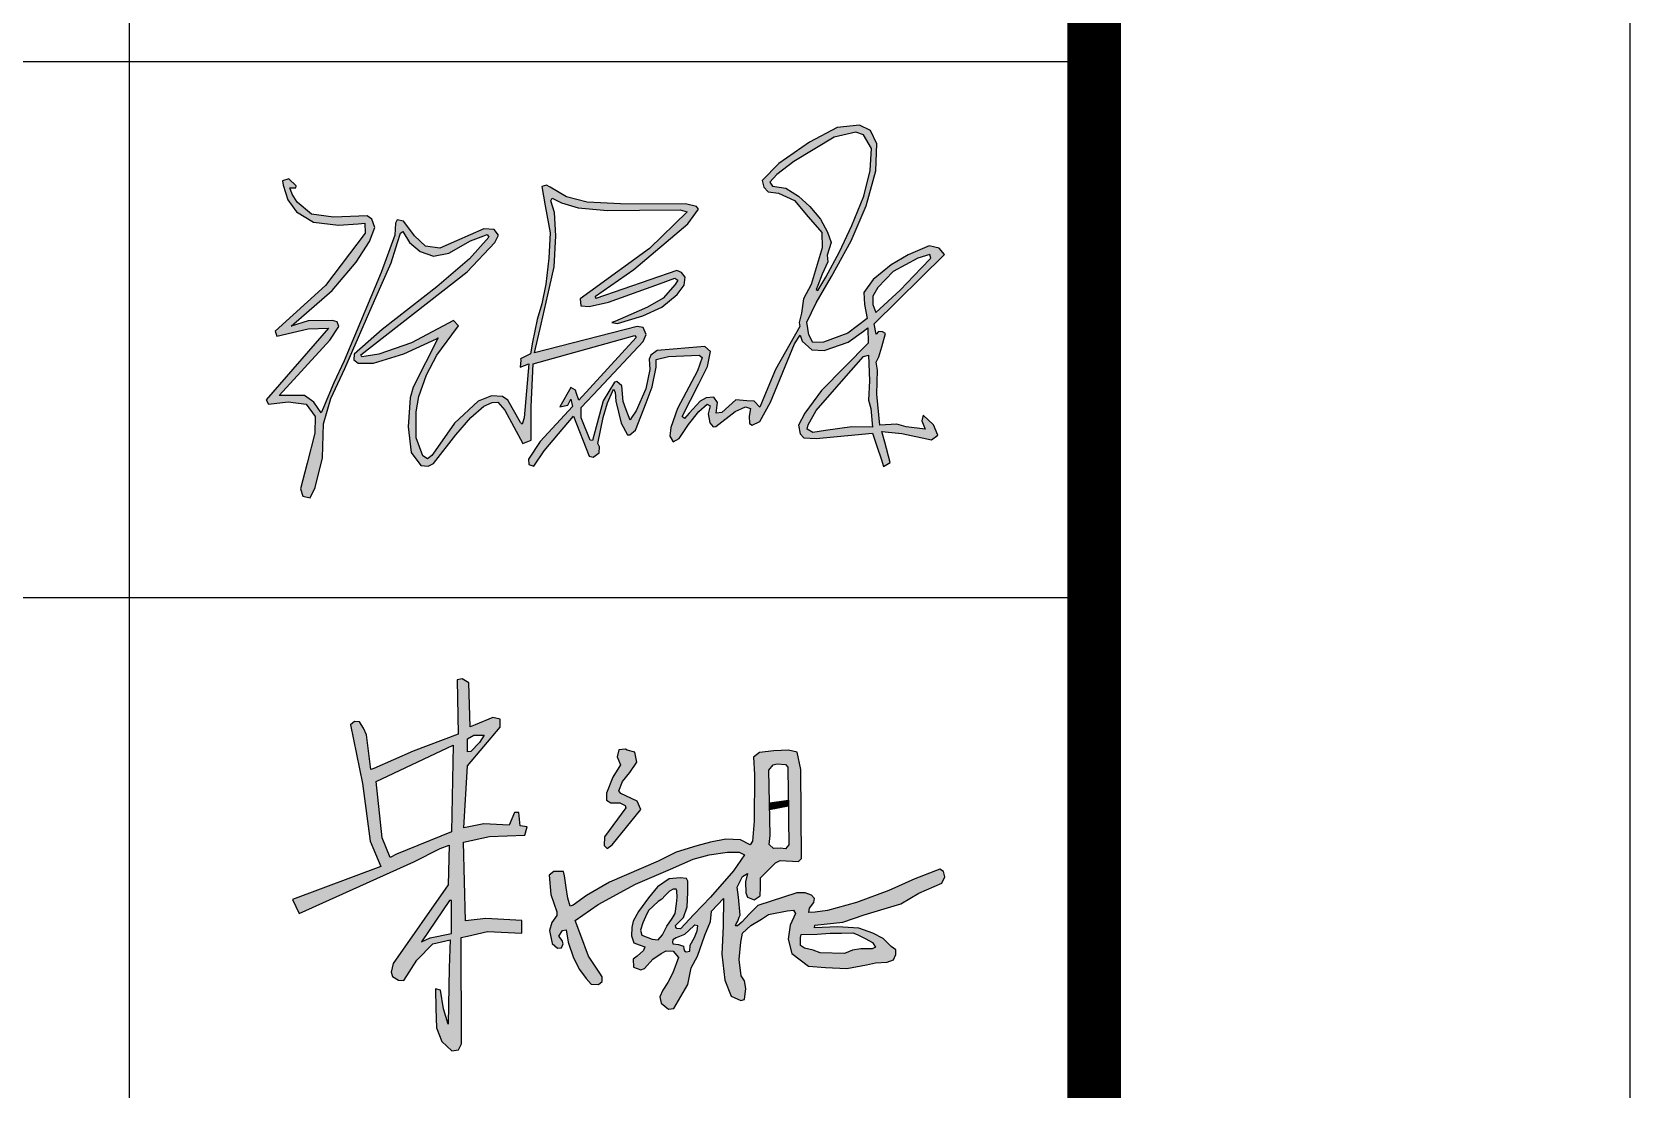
# Model space of a CAD drawing. Extents: x -427546 to -314919, y 698702 to 968782.
# Drawn here: x -356228 to -353246, y 947129 to 949102 of the extents above; entities that cross this region are included whole.
import ezdxf

# ---------------------------------------------------------------- set-up
doc = ezdxf.new("R2010")
doc.units = 0
doc.header["$LTSCALE"] = 1000
doc.header["$MEASUREMENT"] = 0
doc.layers.get('0').update_dxf_attribs({"linetype": 'CONTINUOUS'})
doc.layers.add('PUB_TITLE', color=4, linetype='CONTINUOUS')
doc.layers.add('TWT_TITLE', color=7, linetype='CONTINUOUS')

msp = doc.modelspace()

# ---------------------------------------------------------------- hatches: boundary and pattern name
h = msp.add_hatch(color=256)
h.paths.add_polyline_path([(-354676, 948496.2), (-354667, 948498.8), (-354664.6, 948451), (-354667, 948414.8), (-354662.1, 948399.3), (-354659.3, 948364.2), (-354697.7, 948364.8), (-354747.1, 948357.9), (-354770.8, 948354.6), (-354781.4, 948360.6), (-354779.4, 948368.5), (-354764.6, 948395.3), (-354712.6, 948454.5)], flags=16)
h.paths.add_polyline_path([(-354764.4, 948621.1), (-354761.5, 948619.1), (-354746.5, 948644), (-354721, 948691.3), (-354697.8, 948740.4), (-354675.2, 948795.5), (-354663.9, 948843.3), (-354661, 948883.9), (-354675.9, 948909.4), (-354690.1, 948914.7), (-354730.6, 948905.3), (-354805.9, 948859.8), (-354837.9, 948835.4), (-354850.6, 948821.7), (-354846, 948814.2), (-354821, 948810.4), (-354797.2, 948795.5), (-354776.3, 948775.9), (-354756.6, 948752.1), (-354743.4, 948727.8), (-354736.6, 948709), (-354743.6, 948685), (-354742.9, 948672.5), (-354753.5, 948649.9), (-354761.5, 948628.7)], flags=16)
h.paths.add_polyline_path([(-354658.8, 948592.9), (-354653, 948578), (-354607.9, 948620.2), (-354568.6, 948661), (-354550.7, 948679.7), (-354552.4, 948686.6), (-354574.6, 948679.3), (-354620.8, 948654.6), (-354649.4, 948625), (-354658.8, 948608.6)], flags=16)
h.paths.add_polyline_path([(-355735.6, 948811), (-355734.6, 948814.6), (-355748.3, 948827.9), (-355760, 948823.7), (-355759.1, 948815.5), (-355750.3, 948788.6), (-355733.9, 948766.3), (-355702.1, 948746.8), (-355655.5, 948741.3), (-355619.2, 948743.8), (-355606.6, 948744.6), (-355606.2, 948726.3), (-355679.7, 948628.6), (-355774.1, 948543.7), (-355770.7, 948534.1), (-355712.5, 948547.7), (-355674.1, 948548.8), (-355790.5, 948415), (-355786.2, 948407.4), (-355749.9, 948411.6), (-355715.8, 948407.1), (-355699.4, 948384.4), (-355699.7, 948353.1), (-355714.2, 948297.4), (-355726.6, 948249.3), (-355722.5, 948235.6), (-355708.6, 948232.3), (-355699.1, 948251.8), (-355685.8, 948306.8), (-355683.6, 948370.2), (-355670.2, 948417.7), (-355643.6, 948473.7), (-355588.4, 948600.6), (-355557.6, 948671.2), (-355545.9, 948708.6), (-355540.3, 948726.4), (-355535.6, 948729.1), (-355523.3, 948708.7), (-355503.6, 948692), (-355478.5, 948683.6), (-355449.9, 948689), (-355409.6, 948711.8), (-355384.7, 948721.2), (-355378.2, 948723.8), (-355375, 948718.9), (-355411.1, 948678.2), (-355471.9, 948626.4), (-355574.1, 948546.4), (-355626.4, 948500.2), (-355627.3, 948489.8), (-355618.8, 948483.5), (-355590.6, 948483.9), (-355533.6, 948500.9), (-355472.9, 948529.4), (-355469.8, 948530.9), (-355516.2, 948438.7), (-355521.8, 948418.9), (-355526, 948364.9), (-355520.1, 948317.1), (-355501.8, 948292.5), (-355488.4, 948291.6), (-355478.3, 948296.2), (-355437, 948350.1), (-355409, 948382.2), (-355384.7, 948403.3), (-355368.7, 948410.3), (-355358.5, 948411.2), (-355345.4, 948395.7), (-355311.9, 948333.7), (-355296.2, 948339.9), (-355296.1, 948402.5), (-355292.3, 948482.4), (-355129.6, 948528.1), (-355102.7, 948535.4), (-355100.4, 948531.3), (-355207.3, 948414.6), (-355211.3, 948427.1), (-355213.3, 948433.4), (-355222.2, 948438.6), (-355242.9, 948402.2), (-355228, 948405.2), (-355221.9, 948416.8), (-355218.9, 948402.8), (-355279.4, 948337.5), (-355301.2, 948304.3), (-355300.3, 948294.5), (-355290.9, 948291.8), (-355272.1, 948320.4), (-355245.3, 948351.9), (-355217.5, 948384.8), (-355188.2, 948310.2), (-355180.3, 948308.1), (-355169, 948316.6), (-355168.7, 948327.9), (-355171.9, 948333.6), (-355161.6, 948382.1), (-355153.8, 948409.6), (-355144.5, 948430.6), (-355142.5, 948435), (-355139.4, 948429.3), (-355137.9, 948412.8), (-355128.2, 948371.7), (-355116.2, 948349.9), (-355111.8, 948349.7), (-355101.4, 948358.5), (-355081.8, 948410), (-355070.5, 948439.6), (-355063, 948476.5), (-355062.8, 948490.6), (-355039.7, 948496.1), (-354982.8, 948498.4), (-354977.3, 948494.5), (-354985.9, 948469.1), (-355023.3, 948399), (-355035.8, 948363.6), (-355037.3, 948347.6), (-355031.2, 948336.9), (-355019.9, 948343), (-355002.4, 948369.1), (-354983.2, 948393.5), (-354967.8, 948407.2), (-354962, 948403.9), (-354965.8, 948389.3), (-354962.8, 948372.2), (-354956.5, 948364.9), (-354951.4, 948365.4), (-354915.8, 948393.4), (-354896.5, 948402.4), (-354887.1, 948399.2), (-354889.7, 948384.8), (-354888.7, 948371.2), (-354883.5, 948368.2), (-354869.7, 948375), (-354849.4, 948411.2), (-354804.8, 948519.7), (-354794.5, 948536.1), (-354790.7, 948525), (-354772.6, 948508.4), (-354749.2, 948507.2), (-354704.7, 948522.6), (-354676.3, 948543.4), (-354667.9, 948549.6), (-354667.2, 948521), (-354754.5, 948432.8), (-354785.5, 948390.4), (-354797.5, 948368), (-354794.4, 948351.6), (-354787.2, 948344.4), (-354764.2, 948343.2), (-354705.1, 948348.8), (-354659.2, 948353.1), (-354650.5, 948326.7), (-354643.4, 948305), (-354638.8, 948290.7), (-354626, 948298.1), (-354636.5, 948336.6), (-354641.9, 948356), (-354604.5, 948352.5), (-354549.4, 948340.4), (-354537.6, 948349.4), (-354545.7, 948368.9), (-354565, 948386.7), (-354567.2, 948375.8), (-354561.3, 948360.5), (-354596.4, 948364.9), (-354614, 948369.6), (-354645.8, 948367.9), (-354651.2, 948425.8), (-354650, 948470.8), (-354652.7, 948485.5), (-354647.2, 948495.7), (-354642, 948514.4), (-354635.1, 948539.2), (-354640.4, 948541.9), (-354648.3, 948542.9), (-354652.2, 948537.8), (-354656.1, 948557.1), (-354525, 948686.3), (-354535.1, 948698.5), (-354553.7, 948702.9), (-354593, 948685.6), (-354624.4, 948667.4), (-354657.9, 948639.7), (-354675.5, 948615.4), (-354674.4, 948593.1), (-354669.1, 948566.9), (-354705.6, 948539.5), (-354750.5, 948523), (-354770.5, 948522.3), (-354778.3, 948536.8), (-354782, 948560.1), (-354764.4, 948596.3), (-354736, 948645.5), (-354699, 948712), (-354671, 948777.5), (-354653.1, 948842.8), (-354651.3, 948892.8), (-354662.7, 948917.9), (-354683.5, 948928), (-354725.3, 948923.2), (-354776.6, 948895.8), (-354834, 948856.4), (-354865, 948824.8), (-354862.1, 948812.3), (-354853.7, 948803.4), (-354834.6, 948801), (-354804.8, 948787.3), (-354779.1, 948756.9), (-354754.1, 948727.2), (-354753.5, 948699.1), (-354773.8, 948630.7), (-354788.1, 948603.9), (-354791.7, 948577.1), (-354796.3, 948559.6), (-354794.8, 948552), (-354840, 948471.7), (-354860.6, 948422.6), (-354869.5, 948401.4), (-354879.8, 948412.8), (-354893.9, 948413.7), (-354914.2, 948415.1), (-354940.7, 948391.7), (-354951, 948390.3), (-354948.6, 948410.5), (-354955.2, 948420.3), (-354969.7, 948418.9), (-354980.8, 948413), (-355001.3, 948390.1), (-355009.9, 948380.5), (-355014.6, 948384.1), (-354998.8, 948414.6), (-354983.4, 948445.4), (-354967.3, 948477.6), (-354961.4, 948505.2), (-354972, 948514.6), (-355061.3, 948507.5), (-355073.2, 948498.4), (-355076.2, 948491.1), (-355075, 948471.7), (-355082.5, 948436), (-355100.3, 948394.9), (-355108.2, 948382.8), (-355111.6, 948377.5), (-355118.9, 948396.9), (-355124.6, 948412), (-355127.2, 948441.1), (-355136.3, 948449.8), (-355140.7, 948448.2), (-355161.6, 948413.4), (-355181.6, 948339.6), (-355186.3, 948339.9), (-355203, 948381.4), (-355203, 948394.9), (-355203, 948400.9), (-355169.7, 948435.8), (-355087.1, 948524.3), (-355081.8, 948537.1), (-355087.3, 948550.1), (-355098.1, 948551.9), (-355290.1, 948502.8), (-355277.8, 948556.7), (-355262.2, 948624.9), (-355253.4, 948663.4), (-355250.3, 948721.2), (-355252.8, 948765), (-355259.3, 948786.7), (-355256.8, 948791.4), (-355239.4, 948782.7), (-355208.3, 948773.3), (-355153.6, 948768.3), (-355094.3, 948769), (-355018.3, 948769.9), (-355004.8, 948766.1), (-355075.4, 948697.4), (-355186.6, 948616.9), (-355205, 948603.6), (-355203.3, 948590.8), (-355188.1, 948589.4), (-355151.9, 948597.7), (-355057, 948631.7), (-355028, 948642.1), (-355022.5, 948638.6), (-355027.6, 948630.3), (-355049.6, 948605), (-355079, 948588), (-355110.1, 948574.6), (-355140.2, 948561.7), (-355145.9, 948559.7), (-355135.1, 948557.8), (-355087.6, 948572), (-355052.5, 948588.4), (-355023.9, 948611.9), (-355010.7, 948629.3), (-355008.9, 948644), (-355015.5, 948653), (-355024.6, 948656.4), (-355175.4, 948604.2), (-355176.4, 948608.4), (-355104.4, 948658.5), (-355003.6, 948743.7), (-354984, 948771.2), (-354987.4, 948776.1), (-355005.6, 948780.5), (-355129.6, 948781), (-355191.6, 948784.2), (-355230.5, 948794), (-355260.5, 948811.9), (-355267.3, 948816), (-355276.2, 948813.3), (-355269.9, 948777.5), (-355261, 948726.7), (-355263.3, 948679.3), (-355269, 948630.8), (-355276.2, 948594.3), (-355285.1, 948565.4), (-355293.4, 948522.6), (-355297.7, 948501.1), (-355316.1, 948491.9), (-355315.6, 948489.3), (-355316.6, 948476), (-355300.4, 948482.6), (-355309, 948381.4), (-355312.9, 948370.1), (-355315.9, 948372.8), (-355340, 948414.6), (-355349.6, 948421.2), (-355370, 948422.7), (-355395.1, 948413.1), (-355439.2, 948371.6), (-355471, 948326.4), (-355478.6, 948315.6), (-355481.4, 948311.7), (-355489.5, 948305.3), (-355498.1, 948310.5), (-355510.6, 948344.6), (-355510.6, 948392.9), (-355505.7, 948421.5), (-355491.7, 948462), (-355472.4, 948498.5), (-355444.1, 948536.7), (-355431.7, 948553.4), (-355440.9, 948563.1), (-355519.2, 948521.9), (-355580.6, 948500.6), (-355604.3, 948496.8), (-355612.4, 948495.4), (-355613.9, 948499.2), (-355415.5, 948654.1), (-355364.1, 948708.8), (-355357.3, 948722.8), (-355365.2, 948732.8), (-355384.5, 948734.2), (-355435.3, 948711.9), (-355466.7, 948698.2), (-355493.1, 948701.9), (-355514.1, 948721.4), (-355528.3, 948740.5), (-355534.5, 948748.8), (-355546, 948751.1), (-355549.5, 948744.8), (-355550.3, 948722.3), (-355575.9, 948652.9), (-355645, 948488.3), (-355664.5, 948447.3), (-355683.7, 948401.2), (-355688, 948390.9), (-355701.8, 948410.8), (-355719.2, 948423.4), (-355737.3, 948423.4), (-355766.1, 948423.4), (-355671.9, 948526.6), (-355654.9, 948552.2), (-355658.3, 948560.7), (-355667.1, 948563.3), (-355712.3, 948562.8), (-355744.2, 948553), (-355667.3, 948619.5), (-355622.8, 948672.2), (-355597.9, 948710.9), (-355588, 948737), (-355593.4, 948752.4), (-355602.5, 948758.6), (-355665.2, 948756.1), (-355706.3, 948761.9), (-355732.8, 948784.3), (-355742.3, 948799.3), (-355746.2, 948810.9)])
h = msp.add_hatch(color=7)
h.paths.add_polyline_path([(-355422.5, 947589.8), (-355374.2, 947600.5), (-355307.9, 947602.9), (-355303.4, 947618.6), (-355316.9, 947620.5), (-355319.5, 947645.2), (-355327.3, 947645.4), (-355337.2, 947621.8), (-355384.7, 947624.5), (-355421.6, 947616.7), (-355414.8, 947732.4), (-355354.3, 947804.5), (-355354, 947819.4), (-355367.7, 947822.7), (-355400.9, 947809.1), (-355410.3, 947805.5), (-355412.8, 947887.3), (-355425, 947894.5), (-355434.2, 947892.8), (-355432.7, 947791.3), (-355516.4, 947759.7), (-355589.6, 947727.7), (-355595.3, 947725.7), (-355603.7, 947790), (-355608.8, 947802.6), (-355616.6, 947814.3), (-355625.7, 947815), (-355633.4, 947809.1), (-355610.8, 947699.6), (-355596.3, 947591.9), (-355576.8, 947544.6), (-355741.8, 947482.8), (-355729.3, 947457.2), (-355515, 947553.1), (-355466.2, 947578.3), (-355448.9, 947584.1), (-355450.9, 947510.2), (-355553.5, 947363.6), (-355557.7, 947347.6), (-355554.9, 947339.6), (-355544, 947332.8), (-355533.5, 947331.9), (-355509.3, 947370), (-355479.9, 947400.6), (-355447.5, 947407.6), (-355449.3, 947355.4), (-355451, 947250.5), (-355460, 947279.3), (-355465.3, 947313.8), (-355474.8, 947316.6), (-355473.9, 947279.9), (-355472.9, 947243.9), (-355462.9, 947218.3), (-355444.4, 947200.5), (-355431.8, 947202.7), (-355426.1, 947213.8), (-355426.7, 947412.1), (-355415, 947414.6), (-355377.7, 947423.6), (-355313.8, 947420), (-355313.8, 947443.9), (-355380.5, 947447.6), (-355418.7, 947443.5)])
h.paths.add_polyline_path([(-355445, 947609.2), (-355547.6, 947567.4), (-355559.3, 947561.6), (-355574.5, 947598.3), (-355585.7, 947703.3), (-355441.9, 947770.9)], flags=16)
h.paths.add_polyline_path([(-355445, 947480.9), (-355445, 947419.7), (-355484.5, 947411.8), (-355501, 947404.3), (-355448.5, 947480.9)], flags=16)
h.paths.add_polyline_path([(-355414.8, 947758.6), (-355414.8, 947783), (-355403, 947789.5), (-355384, 947789.5), (-355392.3, 947776.1), (-355408.9, 947759)], flags=16)
h = msp.add_hatch(color=7)
h.paths.add_polyline_path([(-354831.3, 947555.7), (-354797.6, 947553.7), (-354791.8, 947559.5), (-354793, 947725.6), (-354800, 947758), (-354816.1, 947761.6), (-354843.2, 947760.3), (-354870.2, 947757.5), (-354881.6, 947748.4), (-354879.7, 947716.1), (-354880.2, 947629.1), (-354882.9, 947591.8), (-354887.7, 947584.9), (-354905.4, 947594.3), (-354933.1, 947595.8), (-354961.7, 947590.3), (-354987.1, 947583.1), (-355025.5, 947571.1), (-355059.2, 947554.4), (-355150, 947515.6), (-355193.2, 947490.8), (-355218.1, 947472.4), (-355223.2, 947470.5), (-355227.9, 947485.6), (-355230.8, 947505.2), (-355233.9, 947526.9), (-355235.8, 947535.1), (-355254.1, 947535.5), (-355262.8, 947528.7), (-355259.6, 947492.1), (-355248.1, 947459.9), (-355248.3, 947453), (-355257.8, 947440.1), (-355262, 947425.3), (-355256.7, 947400.9), (-355246.9, 947392.5), (-355239.3, 947393.1), (-355236.5, 947400.6), (-355238.2, 947406.5), (-355244.3, 947414.7), (-355237.8, 947425), (-355231, 947426.4), (-355227.4, 947403.6), (-355217.3, 947374.5), (-355205.8, 947352.7), (-355193.5, 947335.6), (-355184.2, 947325), (-355170.7, 947324.3), (-355163.8, 947329.8), (-355163.4, 947339), (-355168.3, 947345.9), (-355188.9, 947377.6), (-355203.8, 947415.8), (-355214.1, 947443.8), (-355171.2, 947473.6), (-355101.4, 947511.5), (-355036.5, 947539.9), (-354993.6, 947558), (-354964.2, 947566.5), (-354929.8, 947571.4), (-354907.9, 947571.4), (-354897.9, 947566.1), (-354918.5, 947536.4), (-354961.7, 947487.5), (-354992.9, 947455.2), (-355017.4, 947428.6), (-355024.2, 947428.9), (-355026.3, 947431.2), (-355027, 947434.5), (-355011.8, 947449.2), (-355004.8, 947469.3), (-355004.1, 947496.1), (-355004, 947517), (-355006.3, 947522.2), (-355018.2, 947523.2), (-355038.5, 947521.8), (-355060.3, 947506.5), (-355077.3, 947486.4), (-355096.1, 947460.6), (-355105.7, 947442.6), (-355108.2, 947431.1), (-355109.2, 947415.3), (-355104.4, 947401.9), (-355094.6, 947398.2), (-355083.9, 947394.6), (-355086.3, 947387.8), (-355098.7, 947377.4), (-355105.7, 947371.7), (-355105.2, 947357.1), (-355091.8, 947352.1), (-355084.5, 947354.4), (-355068.9, 947371.8), (-355053.4, 947382.5), (-355044.4, 947387.2), (-355031.2, 947386.5), (-355021, 947375), (-355031.7, 947346.4), (-355041.2, 947328), (-355050.4, 947313.6), (-355055.9, 947301.6), (-355053.4, 947289.6), (-355040.2, 947278.4), (-355030.2, 947279.7), (-355003.6, 947324.3), (-354997.7, 947355.4), (-354986, 947377.4), (-354972, 947416.5), (-354961.7, 947442), (-354959.5, 947461.2), (-354937.1, 947484.9), (-354938, 947433.5), (-354940.7, 947381.1), (-354934.7, 947332.8), (-354922.8, 947302.8), (-354904.7, 947294.3), (-354898.4, 947296.6), (-354895.6, 947316.9), (-354897.9, 947331.6), (-354904.4, 947340.8), (-354908.1, 947370.8), (-354905.2, 947403.4), (-354901.6, 947420.4), (-354886.2, 947434.4), (-354866.6, 947446.2), (-354853.1, 947454.9), (-354818.6, 947462.2), (-354806.6, 947463.3), (-354802.7, 947457), (-354813.1, 947435), (-354816.9, 947409.2), (-354809.5, 947382.3), (-354778.6, 947358.9), (-354746.8, 947356.4), (-354707.4, 947354.3), (-354670.3, 947361), (-354653.9, 947365), (-354631.6, 947366), (-354620.3, 947370.6), (-354616, 947380.2), (-354615.5, 947389), (-354624.7, 947395.4), (-354639.6, 947410.5), (-354658.9, 947420.1), (-354684.8, 947429.5), (-354724.4, 947431.9), (-354767.3, 947430.3), (-354767, 947435.3), (-354714.9, 947441), (-354674.6, 947454.2), (-354606.7, 947474.7), (-354572.9, 947494.8), (-354530, 947513.6), (-354524, 947525.5), (-354526.7, 947535.3), (-354533.5, 947539.7), (-354580, 947521.4), (-354628.8, 947499.9), (-354689.3, 947477.6), (-354743, 947462.8), (-354766.3, 947459.2), (-354777.9, 947458.8), (-354776.8, 947466.6), (-354768.8, 947477.7), (-354767.5, 947485), (-354773.4, 947491.2), (-354784.7, 947495.6), (-354800.5, 947495.6), (-354848.3, 947480.1), (-354873, 947472.1), (-354888.9, 947456.6), (-354903, 947440.5), (-354911.4, 947434), (-354914.9, 947434.2), (-354913.5, 947437.8), (-354910.4, 947442.8), (-354907.8, 947450), (-354906.2, 947454.1), (-354909.5, 947487.4), (-354911.7, 947505.8), (-354902, 947526.2), (-354892.6, 947531.7), (-354896.3, 947516.3), (-354895.8, 947495.6), (-354892.3, 947487.1), (-354880.1, 947482.7), (-354869.1, 947489.9), (-354868.1, 947506.3), (-354868.1, 947523.3), (-354850.2, 947541.7), (-354840.5, 947551.7)])
h.paths.add_polyline_path([(-354852, 947585.9), (-354850.3, 947602.4), (-354852.9, 947724.3), (-354844.9, 947734.4), (-354837.3, 947736.4), (-354821.8, 947735.1), (-354817.2, 947729.8), (-354815.2, 947584.8), (-354821.7, 947577.7), (-354830.7, 947578.6), (-354843.9, 947578.3)], flags=16)
h.paths.add_polyline_path([(-354792.4, 947418), (-354762.3, 947418.4), (-354738.3, 947420), (-354717.4, 947420.2), (-354696.1, 947421), (-354687.6, 947418), (-354671.5, 947409.5), (-354659.1, 947402.7), (-354653.7, 947394.4), (-354659.7, 947390.8), (-354680.9, 947390.7), (-354696.7, 947388.3), (-354711.7, 947382.2), (-354757, 947383.6), (-354770, 947388.3), (-354786.1, 947392), (-354793.8, 947397.5), (-354793.6, 947412.3)], flags=16)
h.paths.add_polyline_path([(-355024.1, 947499.2), (-355023.8, 947487.2), (-355025.3, 947474.8), (-355027.3, 947457.1), (-355033.3, 947447.3), (-355043.3, 947433.4), (-355051, 947417), (-355059.5, 947408), (-355070.7, 947409), (-355089.6, 947416.5), (-355092.3, 947425.8), (-355087.9, 947439.4), (-355082.9, 947450.9), (-355077.1, 947462.6), (-355059.1, 947479), (-355052.6, 947483.7), (-355046.4, 947490.2), (-355038.2, 947498.4), (-355031.1, 947502.3), (-355025.5, 947502.4)], flags=16)
h.paths.add_polyline_path([(-354984.9, 947433.8), (-354986.6, 947424.6), (-354991.3, 947412.3), (-354999.7, 947397.7), (-355000.4, 947386.6), (-355006.7, 947385.4), (-355010.1, 947387.1), (-355011.3, 947390.9), (-355011.8, 947396), (-355021.4, 947398.9), (-355031.7, 947400.2), (-355032.3, 947403.7), (-355031.8, 947407.7), (-355025.8, 947411.5), (-355010.1, 947417.8), (-354992.8, 947433.9), (-354991, 947435)], flags=16)
for points in [[(-355091.6, 947651), (-355098.5, 947666.4), (-355129.1, 947681), (-355132.3, 947686), (-355125.8, 947703.2), (-355111.9, 947719.9), (-355099.3, 947739.4), (-355102.8, 947758.2), (-355117.1, 947761.6), (-355120.2, 947763.6), (-355132.4, 947762.1), (-355135.9, 947749.2), (-355129.4, 947734), (-355143.9, 947711.1), (-355155.6, 947681.2), (-355155.5, 947668.4), (-355147.8, 947663.4), (-355131, 947663.4), (-355120.7, 947658.2), (-355119.3, 947654.2), (-355159.6, 947600.1), (-355160.1, 947583.9), (-355154.1, 947578.4), (-355144.9, 947585.2)], [(-354816.3, 947668.5), (-354851.6, 947663.3), (-354851.3, 947650.6), (-354816.2, 947657.3)]]:
    msp.add_hatch(color=7).paths.add_polyline_path(points)

# ---------------------------------------------------------------- linework, layer by layer
for p, q in [((-354725.3, 948923.2), (-354776.6, 948895.8)), ((-354690.1, 948914.7), (-354730.6, 948905.3)), ((-354683.5, 948928), (-354725.3, 948923.2)), ((-354675.9, 948909.4), (-354690.1, 948914.7)), ((-354662.7, 948917.9), (-354683.5, 948928)), ((-354661, 948883.9), (-354675.9, 948909.4)), ((-354651.3, 948892.8), (-354662.7, 948917.9)), ((-354776.6, 948895.8), (-354834, 948856.4)), ((-354730.6, 948905.3), (-354805.9, 948859.8)), ((-354663.9, 948843.3), (-354661, 948883.9)), ((-354653.1, 948842.8), (-354651.3, 948892.8)), ((-354834, 948856.4), (-354865, 948824.8)), ((-354805.9, 948859.8), (-354837.9, 948835.4)), ((-355748.3, 948827.9), (-355760, 948823.7)), ((-355760, 948823.7), (-355759.1, 948815.5)), ((-355734.6, 948814.6), (-355748.3, 948827.9)), ((-354865, 948824.8), (-354862.1, 948812.3)), ((-354837.9, 948835.4), (-354850.6, 948821.7)), ((-354850.6, 948821.7), (-354846, 948814.2)), ((-354675.2, 948795.5), (-354663.9, 948843.3)), ((-354671, 948777.5), (-354653.1, 948842.8)), ((-355759.1, 948815.5), (-355750.3, 948788.6)), ((-355750.3, 948788.6), (-355733.9, 948766.3)), ((-355746.2, 948810.9), (-355735.6, 948811)), ((-355742.3, 948799.3), (-355746.2, 948810.9)), ((-355732.8, 948784.3), (-355742.3, 948799.3)), ((-355735.6, 948811), (-355734.6, 948814.6)), ((-355267.3, 948816), (-355276.2, 948813.3)), ((-355276.2, 948813.3), (-355269.9, 948777.5)), ((-355260.5, 948811.9), (-355267.3, 948816)), ((-355230.5, 948794), (-355260.5, 948811.9)), ((-355259.3, 948786.7), (-355256.8, 948791.4)), ((-355256.8, 948791.4), (-355239.4, 948782.7)), ((-355191.6, 948784.2), (-355230.5, 948794)), ((-354862.1, 948812.3), (-354853.7, 948803.4)), ((-354853.7, 948803.4), (-354834.6, 948801)), ((-354846, 948814.2), (-354821, 948810.4)), ((-354834.6, 948801), (-354804.8, 948787.3)), ((-354821, 948810.4), (-354797.2, 948795.5)), ((-354797.2, 948795.5), (-354776.3, 948775.9)), ((-354697.8, 948740.4), (-354675.2, 948795.5)), ((-355733.9, 948766.3), (-355702.1, 948746.8)), ((-355706.3, 948761.9), (-355732.8, 948784.3)), ((-355665.2, 948756.1), (-355706.3, 948761.9)), ((-355602.5, 948758.6), (-355665.2, 948756.1)), ((-355593.4, 948752.4), (-355602.5, 948758.6)), ((-355269.9, 948777.5), (-355261, 948726.7)), ((-355252.8, 948765), (-355259.3, 948786.7)), ((-355250.3, 948721.2), (-355252.8, 948765)), ((-355239.4, 948782.7), (-355208.3, 948773.3)), ((-355208.3, 948773.3), (-355153.6, 948768.3)), ((-355129.6, 948781), (-355191.6, 948784.2)), ((-355153.6, 948768.3), (-355094.3, 948769)), ((-355005.6, 948780.5), (-355129.6, 948781)), ((-355094.3, 948769), (-355018.3, 948769.9)), ((-355004.8, 948766.1), (-355075.4, 948697.4)), ((-355018.3, 948769.9), (-355004.8, 948766.1)), ((-354987.4, 948776.1), (-355005.6, 948780.5)), ((-355003.6, 948743.7), (-354984, 948771.2)), ((-354984, 948771.2), (-354987.4, 948776.1)), ((-354804.8, 948787.3), (-354779.1, 948756.9)), ((-354776.3, 948775.9), (-354756.6, 948752.1)), ((-354699, 948712), (-354671, 948777.5)), ((-355702.1, 948746.8), (-355655.5, 948741.3)), ((-355655.5, 948741.3), (-355619.2, 948743.8)), ((-355619.2, 948743.8), (-355606.6, 948744.6)), ((-355606.6, 948744.6), (-355606.2, 948726.3)), ((-355597.9, 948710.9), (-355588, 948737)), ((-355588, 948737), (-355593.4, 948752.4)), ((-355549.5, 948744.8), (-355550.3, 948722.3)), ((-355546, 948751.1), (-355549.5, 948744.8)), ((-355534.5, 948748.8), (-355546, 948751.1)), ((-355540.3, 948726.4), (-355535.6, 948729.1)), ((-355535.6, 948729.1), (-355523.3, 948708.7)), ((-355528.3, 948740.5), (-355534.5, 948748.8)), ((-355514.1, 948721.4), (-355528.3, 948740.5)), ((-355384.5, 948734.2), (-355435.3, 948711.9)), ((-355365.2, 948732.8), (-355384.5, 948734.2)), ((-355357.3, 948722.8), (-355365.2, 948732.8)), ((-355104.4, 948658.5), (-355003.6, 948743.7)), ((-354779.1, 948756.9), (-354754.1, 948727.2)), ((-354756.6, 948752.1), (-354743.4, 948727.8)), ((-354743.4, 948727.8), (-354736.6, 948709)), ((-354721, 948691.3), (-354697.8, 948740.4)), ((-355606.2, 948726.3), (-355679.7, 948628.6)), ((-355622.8, 948672.2), (-355597.9, 948710.9)), ((-355550.3, 948722.3), (-355575.9, 948652.9)), ((-355557.6, 948671.2), (-355545.9, 948708.6)), ((-355545.9, 948708.6), (-355540.3, 948726.4)), ((-355523.3, 948708.7), (-355503.6, 948692)), ((-355493.1, 948701.9), (-355514.1, 948721.4)), ((-355466.7, 948698.2), (-355493.1, 948701.9)), ((-355435.3, 948711.9), (-355466.7, 948698.2)), ((-355449.9, 948689), (-355409.6, 948711.8)), ((-355415.5, 948654.1), (-355364.1, 948708.8)), ((-355375, 948718.9), (-355411.1, 948678.2)), ((-355409.6, 948711.8), (-355384.7, 948721.2)), ((-355384.7, 948721.2), (-355378.2, 948723.8)), ((-355378.2, 948723.8), (-355375, 948718.9)), ((-355364.1, 948708.8), (-355357.3, 948722.8)), ((-355261, 948726.7), (-355263.3, 948679.3)), ((-355253.4, 948663.4), (-355250.3, 948721.2)), ((-354753.5, 948699.1), (-354773.8, 948630.7)), ((-354754.1, 948727.2), (-354753.5, 948699.1)), ((-354736.6, 948709), (-354743.6, 948685)), ((-354736, 948645.5), (-354699, 948712)), ((-354553.7, 948702.9), (-354593, 948685.6)), ((-354535.1, 948698.5), (-354553.7, 948702.9)), ((-354525, 948686.3), (-354535.1, 948698.5)), ((-355667.3, 948619.5), (-355622.8, 948672.2)), ((-355588.4, 948600.6), (-355557.6, 948671.2)), ((-355503.6, 948692), (-355478.5, 948683.6)), ((-355478.5, 948683.6), (-355449.9, 948689)), ((-355411.1, 948678.2), (-355471.9, 948626.4)), ((-355263.3, 948679.3), (-355269, 948630.8)), ((-355075.4, 948697.4), (-355186.6, 948616.9)), ((-354742.9, 948672.5), (-354753.5, 948649.9)), ((-354746.5, 948644), (-354721, 948691.3)), ((-354743.6, 948685), (-354742.9, 948672.5)), ((-354656.1, 948557.1), (-354525, 948686.3)), ((-354593, 948685.6), (-354624.4, 948667.4)), ((-354574.6, 948679.3), (-354620.8, 948654.6)), ((-354552.4, 948686.6), (-354574.6, 948679.3)), ((-354568.6, 948661), (-354550.7, 948679.7)), ((-354550.7, 948679.7), (-354552.4, 948686.6)), ((-355575.9, 948652.9), (-355645, 948488.3)), ((-355613.9, 948499.2), (-355415.5, 948654.1)), ((-355262.2, 948624.9), (-355253.4, 948663.4)), ((-355176.4, 948608.4), (-355104.4, 948658.5)), ((-355024.6, 948656.4), (-355175.4, 948604.2)), ((-355057, 948631.7), (-355028, 948642.1)), ((-355028, 948642.1), (-355022.5, 948638.6)), ((-355022.5, 948638.6), (-355027.6, 948630.3)), ((-355015.5, 948653), (-355024.6, 948656.4)), ((-355008.9, 948644), (-355015.5, 948653)), ((-355010.7, 948629.3), (-355008.9, 948644)), ((-354764.4, 948596.3), (-354736, 948645.5)), ((-354753.5, 948649.9), (-354761.5, 948628.7)), ((-354761.5, 948619.1), (-354746.5, 948644)), ((-354657.9, 948639.7), (-354675.5, 948615.4)), ((-354624.4, 948667.4), (-354657.9, 948639.7)), ((-354620.8, 948654.6), (-354649.4, 948625)), ((-354607.9, 948620.2), (-354568.6, 948661)), ((-355679.7, 948628.6), (-355774.1, 948543.7)), ((-355744.2, 948553), (-355667.3, 948619.5)), ((-355471.9, 948626.4), (-355574.1, 948546.4)), ((-355277.8, 948556.7), (-355262.2, 948624.9)), ((-355269, 948630.8), (-355276.2, 948594.3)), ((-355186.6, 948616.9), (-355205, 948603.6)), ((-355151.9, 948597.7), (-355057, 948631.7)), ((-355052.5, 948588.4), (-355023.9, 948611.9)), ((-355027.6, 948630.3), (-355049.6, 948605)), ((-355023.9, 948611.9), (-355010.7, 948629.3)), ((-354773.8, 948630.7), (-354788.1, 948603.9)), ((-354761.5, 948628.7), (-354764.4, 948621.1)), ((-354764.4, 948621.1), (-354761.5, 948619.1)), ((-354675.5, 948615.4), (-354674.4, 948593.1)), ((-354649.4, 948625), (-354658.8, 948608.6)), ((-354658.8, 948608.6), (-354658.8, 948592.9)), ((-354653, 948578), (-354607.9, 948620.2)), ((-355643.6, 948473.7), (-355588.4, 948600.6)), ((-355276.2, 948594.3), (-355285.1, 948565.4)), ((-355205, 948603.6), (-355203.3, 948590.8)), ((-355203.3, 948590.8), (-355188.1, 948589.4)), ((-355188.1, 948589.4), (-355151.9, 948597.7)), ((-355175.4, 948604.2), (-355176.4, 948608.4)), ((-355079, 948588), (-355110.1, 948574.6)), ((-355087.6, 948572), (-355052.5, 948588.4)), ((-355049.6, 948605), (-355079, 948588)), ((-354788.1, 948603.9), (-354791.7, 948577.1)), ((-354782, 948560.1), (-354764.4, 948596.3)), ((-354674.4, 948593.1), (-354669.1, 948566.9)), ((-354658.8, 948592.9), (-354653, 948578)), ((-355712.3, 948562.8), (-355744.2, 948553)), ((-355667.1, 948563.3), (-355712.3, 948562.8)), ((-355671.9, 948526.6), (-355654.9, 948552.2)), ((-355658.3, 948560.7), (-355667.1, 948563.3)), ((-355654.9, 948552.2), (-355658.3, 948560.7)), ((-355440.9, 948563.1), (-355519.2, 948521.9)), ((-355444.1, 948536.7), (-355431.7, 948553.4)), ((-355431.7, 948553.4), (-355440.9, 948563.1)), ((-355285.1, 948565.4), (-355293.4, 948522.6)), ((-355290.1, 948502.8), (-355277.8, 948556.7)), ((-355098.1, 948551.9), (-355290.1, 948502.8)), ((-355140.2, 948561.7), (-355145.9, 948559.7)), ((-355145.9, 948559.7), (-355135.1, 948557.8)), ((-355110.1, 948574.6), (-355140.2, 948561.7)), ((-355135.1, 948557.8), (-355087.6, 948572)), ((-355087.3, 948550.1), (-355098.1, 948551.9)), ((-355081.8, 948537.1), (-355087.3, 948550.1)), ((-354794.8, 948552), (-354840, 948471.7)), ((-354791.7, 948577.1), (-354796.3, 948559.6)), ((-354796.3, 948559.6), (-354794.8, 948552)), ((-354778.3, 948536.8), (-354782, 948560.1)), ((-354669.1, 948566.9), (-354705.6, 948539.5)), ((-354676.3, 948543.4), (-354667.9, 948549.6)), ((-354667.9, 948549.6), (-354667.2, 948521)), ((-354652.2, 948537.8), (-354656.1, 948557.1)), ((-354653, 948578), (-354653, 948578)), ((-355674.1, 948548.8), (-355790.5, 948415)), ((-355774.1, 948543.7), (-355770.7, 948534.1)), ((-355770.7, 948534.1), (-355712.5, 948547.7)), ((-355766.1, 948423.4), (-355671.9, 948526.6)), ((-355712.5, 948547.7), (-355674.1, 948548.8)), ((-355574.1, 948546.4), (-355626.4, 948500.2)), ((-355519.2, 948521.9), (-355580.6, 948500.6)), ((-355533.6, 948500.9), (-355472.9, 948529.4)), ((-355469.8, 948530.9), (-355516.2, 948438.7)), ((-355472.9, 948529.4), (-355469.8, 948530.9)), ((-355472.4, 948498.5), (-355444.1, 948536.7)), ((-355293.4, 948522.6), (-355297.7, 948501.1)), ((-355292.3, 948482.4), (-355129.6, 948528.1)), ((-355100.4, 948531.3), (-355207.3, 948414.6)), ((-355169.7, 948435.8), (-355087.1, 948524.3)), ((-355129.6, 948528.1), (-355102.7, 948535.4)), ((-355102.7, 948535.4), (-355100.4, 948531.3)), ((-355087.1, 948524.3), (-355081.8, 948537.1)), ((-354849.4, 948411.2), (-354804.8, 948519.7)), ((-354804.8, 948519.7), (-354794.5, 948536.1)), ((-354794.5, 948536.1), (-354790.7, 948525)), ((-354790.7, 948525), (-354772.6, 948508.4)), ((-354770.5, 948522.3), (-354778.3, 948536.8)), ((-354750.5, 948523), (-354770.5, 948522.3)), ((-354667.2, 948521), (-354754.5, 948432.8)), ((-354705.6, 948539.5), (-354750.5, 948523)), ((-354749.2, 948507.2), (-354704.7, 948522.6)), ((-354704.7, 948522.6), (-354676.3, 948543.4)), ((-354648.3, 948542.9), (-354652.2, 948537.8)), ((-354640.4, 948541.9), (-354648.3, 948542.9)), ((-354642, 948514.4), (-354635.1, 948539.2)), ((-354635.1, 948539.2), (-354640.4, 948541.9)), ((-355626.4, 948500.2), (-355627.3, 948489.8)), ((-355627.3, 948489.8), (-355618.8, 948483.5)), ((-355612.4, 948495.4), (-355613.9, 948499.2)), ((-355604.3, 948496.8), (-355612.4, 948495.4)), ((-355580.6, 948500.6), (-355604.3, 948496.8)), ((-355590.6, 948483.9), (-355533.6, 948500.9)), ((-355491.7, 948462), (-355472.4, 948498.5)), ((-355315.6, 948489.3), (-355316.6, 948476)), ((-355297.7, 948501.1), (-355316.1, 948491.9)), ((-355316.1, 948491.9), (-355315.6, 948489.3)), ((-355073.2, 948498.4), (-355076.2, 948491.1)), ((-355076.2, 948491.1), (-355075, 948471.7)), ((-355061.3, 948507.5), (-355073.2, 948498.4)), ((-355063, 948476.5), (-355062.8, 948490.6)), ((-355062.8, 948490.6), (-355039.7, 948496.1)), ((-354972, 948514.6), (-355061.3, 948507.5)), ((-355039.7, 948496.1), (-354982.8, 948498.4)), ((-354977.3, 948494.5), (-354985.9, 948469.1)), ((-354982.8, 948498.4), (-354977.3, 948494.5)), ((-354961.4, 948505.2), (-354972, 948514.6)), ((-354967.3, 948477.6), (-354961.4, 948505.2)), ((-354772.6, 948508.4), (-354749.2, 948507.2)), ((-354712.6, 948454.5), (-354676, 948496.2)), ((-354676, 948496.2), (-354667, 948498.8)), ((-354667, 948498.8), (-354664.6, 948451)), ((-354652.7, 948485.5), (-354647.2, 948495.7)), ((-354647.2, 948495.7), (-354642, 948514.4)), ((-355670.2, 948417.7), (-355643.6, 948473.7)), ((-355645, 948488.3), (-355664.5, 948447.3)), ((-355618.8, 948483.5), (-355590.6, 948483.9)), ((-355505.7, 948421.5), (-355491.7, 948462)), ((-355316.6, 948476), (-355300.4, 948482.6)), ((-355300.4, 948482.6), (-355309, 948381.4)), ((-355296.1, 948402.5), (-355292.3, 948482.4)), ((-355075, 948471.7), (-355082.5, 948436)), ((-355070.5, 948439.6), (-355063, 948476.5)), ((-354985.9, 948469.1), (-355023.3, 948399)), ((-354983.4, 948445.4), (-354967.3, 948477.6)), ((-354840, 948471.7), (-354860.6, 948422.6)), ((-354650, 948470.8), (-354652.7, 948485.5)), ((-354651.2, 948425.8), (-354650, 948470.8)), ((-355664.5, 948447.3), (-355683.7, 948401.2)), ((-355516.2, 948438.7), (-355521.8, 948418.9)), ((-355222.2, 948438.6), (-355242.9, 948402.2)), ((-355213.3, 948433.4), (-355222.2, 948438.6)), ((-355211.3, 948427.1), (-355213.3, 948433.4)), ((-355203, 948400.9), (-355169.7, 948435.8)), ((-355140.7, 948448.2), (-355161.6, 948413.4)), ((-355153.8, 948409.6), (-355144.5, 948430.6)), ((-355144.5, 948430.6), (-355142.5, 948435)), ((-355142.5, 948435), (-355139.4, 948429.3)), ((-355136.3, 948449.8), (-355140.7, 948448.2)), ((-355127.2, 948441.1), (-355136.3, 948449.8)), ((-355124.6, 948412), (-355127.2, 948441.1)), ((-355082.5, 948436), (-355100.3, 948394.9)), ((-355081.8, 948410), (-355070.5, 948439.6)), ((-354998.8, 948414.6), (-354983.4, 948445.4)), ((-354754.5, 948432.8), (-354785.5, 948390.4)), ((-354764.6, 948395.3), (-354712.6, 948454.5)), ((-354664.6, 948451), (-354667, 948414.8)), ((-355790.5, 948415), (-355786.2, 948407.4)), ((-355786.2, 948407.4), (-355749.9, 948411.6)), ((-355737.3, 948423.4), (-355766.1, 948423.4)), ((-355749.9, 948411.6), (-355715.8, 948407.1)), ((-355719.2, 948423.4), (-355737.3, 948423.4)), ((-355701.8, 948410.8), (-355719.2, 948423.4)), ((-355715.8, 948407.1), (-355699.4, 948384.4)), ((-355688, 948390.9), (-355701.8, 948410.8)), ((-355683.7, 948401.2), (-355688, 948390.9)), ((-355683.6, 948370.2), (-355670.2, 948417.7)), ((-355521.8, 948418.9), (-355526, 948364.9)), ((-355510.6, 948392.9), (-355505.7, 948421.5)), ((-355395.1, 948413.1), (-355439.2, 948371.6)), ((-355409, 948382.2), (-355384.7, 948403.3)), ((-355370, 948422.7), (-355395.1, 948413.1)), ((-355384.7, 948403.3), (-355368.7, 948410.3)), ((-355349.6, 948421.2), (-355370, 948422.7)), ((-355368.7, 948410.3), (-355358.5, 948411.2)), ((-355358.5, 948411.2), (-355345.4, 948395.7)), ((-355340, 948414.6), (-355349.6, 948421.2)), ((-355315.9, 948372.8), (-355340, 948414.6)), ((-355296.2, 948339.9), (-355296.1, 948402.5)), ((-355218.9, 948402.8), (-355279.4, 948337.5)), ((-355242.9, 948402.2), (-355228, 948405.2)), ((-355228, 948405.2), (-355221.9, 948416.8)), ((-355221.9, 948416.8), (-355218.9, 948402.8)), ((-355207.3, 948414.6), (-355211.3, 948427.1)), ((-355203, 948394.9), (-355203, 948400.9)), ((-355161.6, 948413.4), (-355181.6, 948339.6)), ((-355161.6, 948382.1), (-355153.8, 948409.6)), ((-355139.4, 948429.3), (-355137.9, 948412.8)), ((-355137.9, 948412.8), (-355128.2, 948371.7)), ((-355118.9, 948396.9), (-355124.6, 948412)), ((-355101.4, 948358.5), (-355081.8, 948410)), ((-355014.6, 948384.1), (-354998.8, 948414.6)), ((-354980.8, 948413), (-355001.3, 948390.1)), ((-354983.2, 948393.5), (-354967.8, 948407.2)), ((-354969.7, 948418.9), (-354980.8, 948413)), ((-354955.2, 948420.3), (-354969.7, 948418.9)), ((-354967.8, 948407.2), (-354962, 948403.9)), ((-354962, 948403.9), (-354965.8, 948389.3)), ((-354948.6, 948410.5), (-354955.2, 948420.3)), ((-354951, 948390.3), (-354948.6, 948410.5)), ((-354914.2, 948415.1), (-354940.7, 948391.7)), ((-354915.8, 948393.4), (-354896.5, 948402.4)), ((-354893.9, 948413.7), (-354914.2, 948415.1)), ((-354896.5, 948402.4), (-354887.1, 948399.2)), ((-354879.8, 948412.8), (-354893.9, 948413.7)), ((-354869.5, 948401.4), (-354879.8, 948412.8)), ((-354869.7, 948375), (-354849.4, 948411.2)), ((-354860.6, 948422.6), (-354869.5, 948401.4)), ((-354667, 948414.8), (-354662.1, 948399.3)), ((-354645.8, 948367.9), (-354651.2, 948425.8)), ((-355699.4, 948384.4), (-355699.7, 948353.1)), ((-355685.8, 948306.8), (-355683.6, 948370.2)), ((-355510.6, 948344.6), (-355510.6, 948392.9)), ((-355439.2, 948371.6), (-355471, 948326.4)), ((-355437, 948350.1), (-355409, 948382.2)), ((-355345.4, 948395.7), (-355311.9, 948333.7)), ((-355312.9, 948370.1), (-355315.9, 948372.8)), ((-355309, 948381.4), (-355312.9, 948370.1)), ((-355245.3, 948351.9), (-355217.5, 948384.8)), ((-355217.5, 948384.8), (-355188.2, 948310.2)), ((-355203, 948381.4), (-355203, 948394.9)), ((-355186.3, 948339.9), (-355203, 948381.4)), ((-355171.9, 948333.6), (-355161.6, 948382.1)), ((-355128.2, 948371.7), (-355116.2, 948349.9)), ((-355111.6, 948377.5), (-355118.9, 948396.9)), ((-355108.2, 948382.8), (-355111.6, 948377.5)), ((-355100.3, 948394.9), (-355108.2, 948382.8)), ((-355023.3, 948399), (-355035.8, 948363.6)), ((-355009.9, 948380.5), (-355014.6, 948384.1)), ((-355001.3, 948390.1), (-355009.9, 948380.5)), ((-355002.4, 948369.1), (-354983.2, 948393.5)), ((-354965.8, 948389.3), (-354962.8, 948372.2)), ((-354962.8, 948372.2), (-354956.5, 948364.9)), ((-354951.4, 948365.4), (-354915.8, 948393.4)), ((-354940.7, 948391.7), (-354951, 948390.3)), ((-354887.1, 948399.2), (-354889.7, 948384.8)), ((-354889.7, 948384.8), (-354888.7, 948371.2)), ((-354888.7, 948371.2), (-354883.5, 948368.2)), ((-354883.5, 948368.2), (-354869.7, 948375)), ((-354785.5, 948390.4), (-354797.5, 948368)), ((-354779.4, 948368.5), (-354764.6, 948395.3)), ((-354662.1, 948399.3), (-354659.3, 948364.2)), ((-354565, 948386.7), (-354567.2, 948375.8)), ((-354567.2, 948375.8), (-354561.3, 948360.5)), ((-354545.7, 948368.9), (-354565, 948386.7)), ((-355699.7, 948353.1), (-355714.2, 948297.4)), ((-355526, 948364.9), (-355520.1, 948317.1)), ((-355498.1, 948310.5), (-355510.6, 948344.6)), ((-355478.3, 948296.2), (-355437, 948350.1)), ((-355272.1, 948320.4), (-355245.3, 948351.9)), ((-355116.2, 948349.9), (-355111.8, 948349.7)), ((-355111.8, 948349.7), (-355101.4, 948358.5)), ((-355035.8, 948363.6), (-355037.3, 948347.6)), ((-355037.3, 948347.6), (-355031.2, 948336.9)), ((-355031.2, 948336.9), (-355019.9, 948343)), ((-355019.9, 948343), (-355002.4, 948369.1)), ((-354956.5, 948364.9), (-354951.4, 948365.4)), ((-354797.5, 948368), (-354794.4, 948351.6)), ((-354794.4, 948351.6), (-354787.2, 948344.4)), ((-354787.2, 948344.4), (-354764.2, 948343.2)), ((-354781.4, 948360.6), (-354779.4, 948368.5)), ((-354770.8, 948354.6), (-354781.4, 948360.6)), ((-354747.1, 948357.9), (-354770.8, 948354.6)), ((-354764.2, 948343.2), (-354705.1, 948348.8)), ((-354697.7, 948364.8), (-354747.1, 948357.9)), ((-354705.1, 948348.8), (-354659.2, 948353.1)), ((-354659.3, 948364.2), (-354697.7, 948364.8)), ((-354659.2, 948353.1), (-354650.5, 948326.7)), ((-354614, 948369.6), (-354645.8, 948367.9)), ((-354636.5, 948336.6), (-354641.9, 948356)), ((-354641.9, 948356), (-354604.5, 948352.5)), ((-354596.4, 948364.9), (-354614, 948369.6)), ((-354604.5, 948352.5), (-354549.4, 948340.4)), ((-354561.3, 948360.5), (-354596.4, 948364.9)), ((-354549.4, 948340.4), (-354537.6, 948349.4)), ((-354537.6, 948349.4), (-354545.7, 948368.9)), ((-355520.1, 948317.1), (-355501.8, 948292.5)), ((-355489.5, 948305.3), (-355498.1, 948310.5)), ((-355481.4, 948311.7), (-355489.5, 948305.3)), ((-355478.6, 948315.6), (-355481.4, 948311.7)), ((-355471, 948326.4), (-355478.6, 948315.6)), ((-355311.9, 948333.7), (-355296.2, 948339.9)), ((-355279.4, 948337.5), (-355301.2, 948304.3)), ((-355290.9, 948291.8), (-355272.1, 948320.4)), ((-355181.6, 948339.6), (-355186.3, 948339.9)), ((-355180.3, 948308.1), (-355169, 948316.6)), ((-355168.7, 948327.9), (-355171.9, 948333.6)), ((-355169, 948316.6), (-355168.7, 948327.9)), ((-354650.5, 948326.7), (-354643.4, 948305)), ((-354626, 948298.1), (-354636.5, 948336.6)), ((-355714.2, 948297.4), (-355726.6, 948249.3)), ((-355699.1, 948251.8), (-355685.8, 948306.8)), ((-355501.8, 948292.5), (-355488.4, 948291.6)), ((-355488.4, 948291.6), (-355478.3, 948296.2)), ((-355301.2, 948304.3), (-355300.3, 948294.5)), ((-355300.3, 948294.5), (-355290.9, 948291.8)), ((-355188.2, 948310.2), (-355180.3, 948308.1)), ((-354643.4, 948305), (-354638.8, 948290.7)), ((-354638.8, 948290.7), (-354626, 948298.1)), ((-355708.6, 948232.3), (-355699.1, 948251.8)), ((-355726.6, 948249.3), (-355722.5, 948235.6)), ((-355722.5, 948235.6), (-355708.6, 948232.3))]:
    msp.add_line(p, q)
for points in [[(-355447.5, 947407.6), (-355449.3, 947355.4), (-355451, 947250.5), (-355460, 947279.3), (-355465.3, 947313.8), (-355474.8, 947316.6), (-355473.9, 947279.9), (-355472.9, 947243.9), (-355462.9, 947218.3), (-355444.4, 947200.5), (-355431.8, 947202.7), (-355426.1, 947213.8), (-355426.7, 947412.1), (-355415, 947414.6), (-355377.7, 947423.6), (-355313.8, 947420), (-355313.8, 947443.9), (-355380.5, 947447.6), (-355418.7, 947443.5), (-355422.5, 947589.8), (-355374.2, 947600.5), (-355307.9, 947602.9), (-355303.4, 947618.6), (-355316.9, 947620.5), (-355319.5, 947645.2), (-355327.3, 947645.4), (-355337.2, 947621.8), (-355384.7, 947624.5), (-355421.6, 947616.7), (-355414.8, 947732.4), (-355354.3, 947804.5), (-355354, 947819.4), (-355367.7, 947822.7), (-355400.9, 947809.1), (-355410.3, 947805.5), (-355412.8, 947887.3), (-355425, 947894.5), (-355434.2, 947892.8), (-355432.7, 947791.3), (-355516.4, 947759.7), (-355589.6, 947727.7), (-355595.3, 947725.7), (-355603.7, 947790), (-355608.8, 947802.6), (-355616.6, 947814.3), (-355625.7, 947815), (-355633.4, 947809.1), (-355610.8, 947699.6), (-355596.3, 947591.9), (-355576.8, 947544.6), (-355741.8, 947482.8), (-355729.3, 947457.2), (-355515, 947553.1), (-355466.2, 947578.3), (-355448.9, 947584.1), (-355450.9, 947510.2), (-355553.5, 947363.6), (-355557.7, 947347.6), (-355554.9, 947339.6), (-355544, 947332.8), (-355533.5, 947331.9), (-355509.3, 947370), (-355479.9, 947400.6)], [(-355235.8, 947535.1), (-355254.1, 947535.5), (-355262.8, 947528.7), (-355259.6, 947492.1), (-355248.1, 947459.9), (-355248.3, 947453), (-355257.8, 947440.1), (-355262, 947425.3), (-355256.7, 947400.9), (-355246.9, 947392.5), (-355239.3, 947393.1), (-355236.5, 947400.6), (-355238.2, 947406.5), (-355244.3, 947414.7), (-355237.8, 947425), (-355231, 947426.4), (-355227.4, 947403.6), (-355217.3, 947374.5), (-355205.8, 947352.7), (-355193.5, 947335.6), (-355184.2, 947325), (-355170.7, 947324.3), (-355163.8, 947329.8), (-355163.4, 947339), (-355168.3, 947345.9), (-355188.9, 947377.6), (-355203.8, 947415.8), (-355214.1, 947443.8), (-355171.2, 947473.6), (-355101.4, 947511.5), (-355036.5, 947539.9), (-354993.6, 947558), (-354964.2, 947566.5), (-354929.8, 947571.4), (-354907.9, 947571.4), (-354897.9, 947566.1), (-354918.5, 947536.4), (-354961.7, 947487.5), (-354992.9, 947455.2), (-355017.4, 947428.6), (-355024.2, 947428.9), (-355026.3, 947431.2), (-355027, 947434.5), (-355011.8, 947449.2), (-355004.8, 947469.3), (-355004.1, 947496.1), (-355004, 947517), (-355006.3, 947522.2), (-355018.2, 947523.2), (-355038.5, 947521.8), (-355060.3, 947506.5), (-355077.3, 947486.4), (-355096.1, 947460.6), (-355105.7, 947442.6), (-355108.2, 947431.1), (-355109.2, 947415.3), (-355104.4, 947401.9), (-355094.6, 947398.2), (-355083.9, 947394.6), (-355086.3, 947387.8), (-355098.7, 947377.4), (-355105.7, 947371.7), (-355105.2, 947357.1), (-355091.8, 947352.1), (-355084.5, 947354.4), (-355068.9, 947371.8), (-355053.4, 947382.5), (-355044.4, 947387.2), (-355031.2, 947386.5), (-355021, 947375), (-355031.7, 947346.4), (-355041.2, 947328), (-355050.4, 947313.6), (-355055.9, 947301.6), (-355053.4, 947289.6), (-355040.2, 947278.4), (-355030.2, 947279.7), (-355003.6, 947324.3), (-354997.7, 947355.4), (-354986, 947377.4), (-354972, 947416.5), (-354961.7, 947442), (-354959.5, 947461.2), (-354937.1, 947484.9), (-354938, 947433.5), (-354940.7, 947381.1), (-354934.7, 947332.8), (-354922.8, 947302.8), (-354904.7, 947294.3), (-354898.4, 947296.6), (-354895.6, 947316.9), (-354897.9, 947331.6), (-354904.4, 947340.8), (-354908.1, 947370.8), (-354905.2, 947403.4), (-354901.6, 947420.4), (-354886.2, 947434.4), (-354866.6, 947446.2), (-354853.1, 947454.9), (-354818.6, 947462.2), (-354806.6, 947463.3), (-354802.7, 947457), (-354813.1, 947435), (-354816.9, 947409.2), (-354809.5, 947382.3), (-354778.6, 947358.9), (-354746.8, 947356.4), (-354707.4, 947354.3), (-354670.3, 947361), (-354653.9, 947365), (-354631.6, 947366), (-354620.3, 947370.6), (-354616, 947380.2), (-354615.5, 947389), (-354624.7, 947395.4), (-354639.6, 947410.5), (-354658.9, 947420.1), (-354684.8, 947429.5), (-354724.4, 947431.9), (-354767.3, 947430.3), (-354767, 947435.3), (-354714.9, 947441), (-354674.6, 947454.2), (-354606.7, 947474.7), (-354572.9, 947494.8), (-354530, 947513.6), (-354524, 947525.5), (-354526.7, 947535.3), (-354533.5, 947539.7), (-354580, 947521.4), (-354628.8, 947499.9), (-354689.3, 947477.6), (-354743, 947462.8), (-354766.3, 947459.2), (-354777.9, 947458.8), (-354776.8, 947466.6), (-354768.8, 947477.7), (-354767.5, 947485), (-354773.4, 947491.2), (-354784.7, 947495.6), (-354800.5, 947495.6), (-354848.3, 947480.1), (-354873, 947472.1), (-354888.9, 947456.6), (-354903, 947440.5), (-354911.4, 947434), (-354914.9, 947434.2), (-354913.5, 947437.8), (-354910.4, 947442.8), (-354907.8, 947450), (-354906.2, 947454.1), (-354909.5, 947487.4), (-354911.7, 947505.8), (-354902, 947526.2), (-354892.6, 947531.7), (-354896.3, 947516.3), (-354895.8, 947495.6), (-354892.3, 947487.1), (-354880.1, 947482.7), (-354869.1, 947489.9), (-354868.1, 947506.3), (-354868.1, 947523.3), (-354850.2, 947541.7), (-354840.5, 947551.7), (-354831.3, 947555.7), (-354797.6, 947553.7), (-354791.8, 947559.5), (-354793, 947725.6), (-354800, 947758), (-354816.1, 947761.6), (-354843.2, 947760.3), (-354870.2, 947757.5), (-354881.6, 947748.4), (-354879.7, 947716.1), (-354880.2, 947629.1), (-354882.9, 947591.8), (-354887.7, 947584.9), (-354905.4, 947594.3), (-354933.1, 947595.8), (-354961.7, 947590.3), (-354987.1, 947583.1), (-355025.5, 947571.1), (-355059.2, 947554.4), (-355150, 947515.6), (-355193.2, 947490.8), (-355218.1, 947472.4), (-355223.2, 947470.5), (-355227.9, 947485.6), (-355230.8, 947505.2), (-355233.9, 947526.9)], [(-355120.2, 947763.6), (-355132.4, 947762.1), (-355135.9, 947749.2), (-355129.4, 947734), (-355143.9, 947711.1), (-355155.6, 947681.2), (-355155.5, 947668.4), (-355147.8, 947663.4), (-355131, 947663.4), (-355120.7, 947658.2), (-355119.3, 947654.2), (-355159.6, 947600.1), (-355160.1, 947583.9), (-355154.1, 947578.4), (-355144.9, 947585.2), (-355091.6, 947651), (-355098.5, 947666.4), (-355129.1, 947681), (-355132.3, 947686), (-355125.8, 947703.2), (-355111.9, 947719.9), (-355099.3, 947739.4), (-355102.8, 947758.2), (-355117.1, 947761.6), (-355117.1, 947761.6), (-355117.1, 947761.6)], [(-354852.9, 947724.3), (-354844.9, 947734.4), (-354837.3, 947736.4), (-354821.8, 947735.1), (-354817.2, 947729.8), (-354815.2, 947584.8), (-354821.7, 947577.7), (-354830.7, 947578.6), (-354843.9, 947578.3), (-354852, 947585.9), (-354850.3, 947602.4), (-354852.9, 947724.3)]]:
    msp.add_lwpolyline(points, close=True)
for points in [[(-355414.8, 947783), (-355403, 947789.5), (-355384, 947789.5), (-355392.3, 947776.1), (-355408.9, 947759), (-355414.8, 947758.6), (-355414.8, 947783)], [(-355585.7, 947703.3), (-355441.9, 947770.9), (-355445, 947609.2), (-355547.6, 947567.4), (-355559.3, 947561.6), (-355574.5, 947598.3), (-355585.7, 947703.3)], [(-354851.6, 947663.3), (-354816.3, 947668.5), (-354816.2, 947657.3), (-354851.3, 947650.6), (-354851.6, 947663.3)], [(-355448.5, 947480.9), (-355501, 947404.3), (-355484.5, 947411.8), (-355445, 947419.7), (-355445, 947480.9), (-355448.5, 947480.9)], [(-355059.1, 947479), (-355077.1, 947462.6), (-355082.9, 947450.9), (-355087.9, 947439.4), (-355092.3, 947425.8), (-355089.6, 947416.5), (-355070.7, 947409), (-355059.5, 947408), (-355051, 947417), (-355043.3, 947433.4), (-355033.3, 947447.3), (-355027.3, 947457.1), (-355025.3, 947474.8), (-355023.8, 947487.2), (-355024.1, 947499.2), (-355025.5, 947502.4), (-355031.1, 947502.3), (-355038.2, 947498.4), (-355046.4, 947490.2), (-355052.6, 947483.7), (-355059.1, 947479)], [(-354992.8, 947433.9), (-355010.1, 947417.8), (-355025.8, 947411.5), (-355031.8, 947407.7), (-355032.3, 947403.7), (-355031.7, 947400.2), (-355021.4, 947398.9), (-355011.8, 947396), (-355011.3, 947390.9), (-355010.1, 947387.1), (-355006.7, 947385.4), (-355000.4, 947386.6), (-354999.7, 947397.7), (-354991.3, 947412.3), (-354986.6, 947424.6), (-354984.9, 947433.8), (-354991, 947435), (-354992.8, 947433.9)], [(-354762.3, 947418.4), (-354738.3, 947420), (-354717.4, 947420.2), (-354696.1, 947421), (-354687.6, 947418), (-354671.5, 947409.5), (-354659.1, 947402.7), (-354653.7, 947394.4), (-354659.7, 947390.8), (-354680.9, 947390.7), (-354696.7, 947388.3), (-354711.7, 947382.2), (-354757, 947383.6), (-354770, 947388.3), (-354786.1, 947392), (-354793.8, 947397.5), (-354793.6, 947412.3), (-354792.4, 947418), (-354762.3, 947418.4)]]:
    msp.add_lwpolyline(points)
at = {"layer": 'PUB_TITLE', "color": 4}
for p, q in [((-356045.8, 944046.4), (-356045.8, 951046.4)), ((-359745.8, 949046.4), (-354245.8, 949046.4)), ((-359745.8, 948046.4), (-354245.8, 948046.4))]:
    msp.add_line(p, q, dxfattribs=at)
at = {"layer": 'TWT_TITLE', "color": 4}
msp.add_lwpolyline([(-427545.8, 926782.3), (-353245.8, 926782.3), (-353245.8, 968782.3), (-427545.8, 968782.3)], close=True, dxfattribs=at)
at = {"layer": 'TWT_TITLE', "color": 4, "const_width": 100}
msp.add_lwpolyline([(-425045.8, 927782.3), (-354245.8, 927782.3), (-354245.8, 967782.3), (-425045.8, 967782.3)], close=True, dxfattribs=at)

doc.saveas('drawing.dxf')
